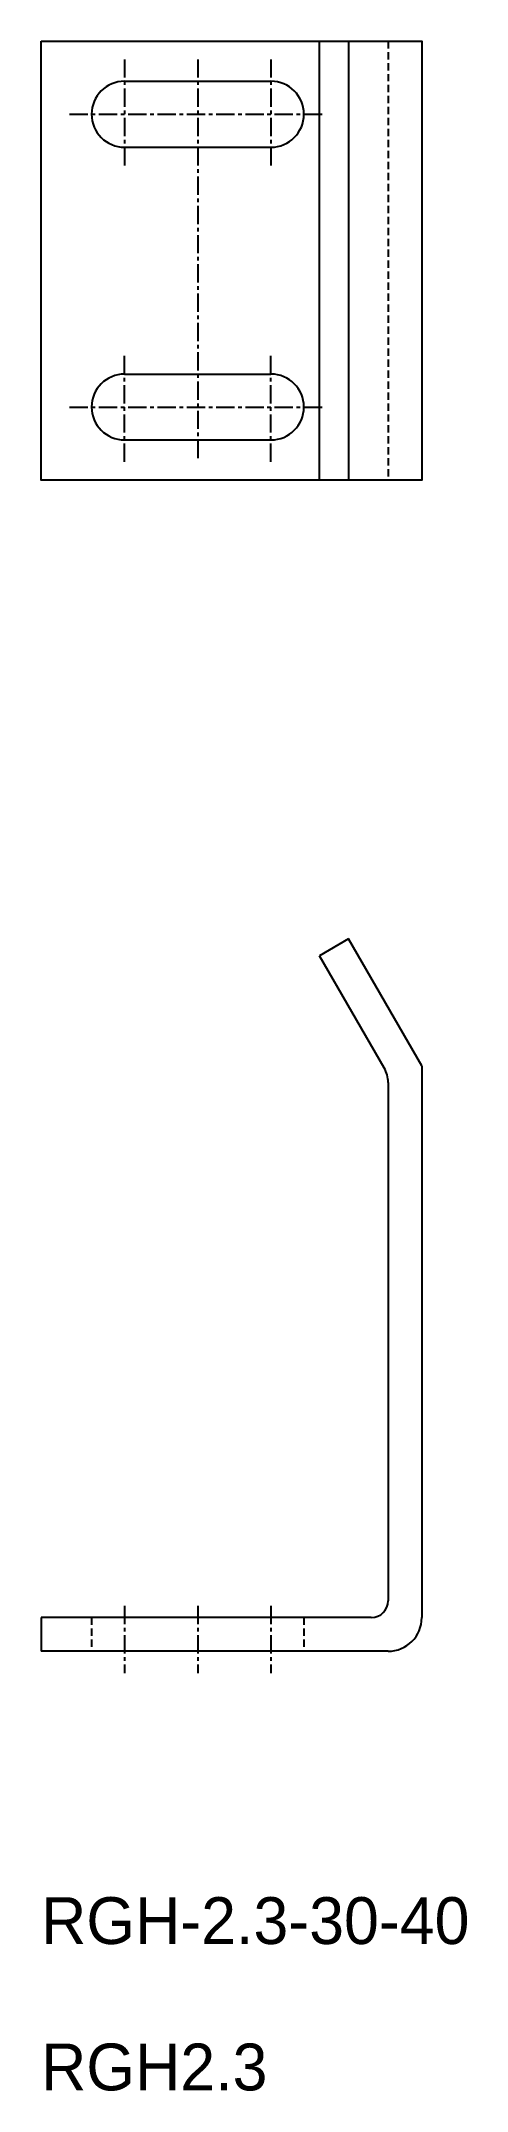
# Model space of a CAD drawing. Extents: x -4391 to -4361, y -557 to -417.
import ezdxf

# ---------------------------------------------------------------- set-up
doc = ezdxf.new("R2010")
doc.units = 0
doc.linetypes.add('CENTER', pattern=[2, 1.25, -0.25, 0.25, -0.25])
doc.linetypes.add('DASHED', pattern=[0.75, 0.5, -0.25])
doc.layers.get('0').update_dxf_attribs({"linetype": 'CONTINUOUS'})
doc.layers.add('CENTER', color=1, linetype='CENTER')

msp = doc.modelspace()

# ---------------------------------------------------------------- linework, layer by layer
at = {"color": 7, "linetype": 'CONTINUOUS'}
for p, q in [((-4371.54, -446.91), (-4371.54, -416.91)), ((-4369.55, -416.91), (-4369.55, -446.91)), ((-4384.85, -419.66), (-4374.85, -419.66)), ((-4384.85, -424.16), (-4374.85, -424.16)), ((-4384.85, -439.66), (-4374.85, -439.66)), ((-4384.85, -444.16), (-4374.85, -444.16)), ((-4369.55, -478.25), (-4371.54, -479.4)), ((-4364.55, -486.91), (-4369.55, -478.25)), ((-4367.12, -487.06), (-4371.54, -479.4)), ((-4364.55, -486.91), (-4364.55, -524.61)), ((-4366.85, -488.06), (-4366.85, -523.46)), ((-4390.55, -524.61), (-4390.55, -526.91)), ((-4368, -524.61), (-4390.55, -524.61)), ((-4366.85, -526.91), (-4390.55, -526.91))]:
    msp.add_line(p, q, dxfattribs=at)
at = {"color": 3, "linetype": 'DASHED'}
for p, q in [((-4366.85, -416.91), (-4366.85, -446.91)), ((-4387.1, -524.61), (-4387.1, -526.91)), ((-4372.6, -524.61), (-4372.6, -526.91))]:
    msp.add_line(p, q, dxfattribs=at)
at = {"color": 7, "linetype": 'CONTINUOUS'}
msp.add_lwpolyline([(-4390.55, -416.91), (-4364.55, -416.91), (-4364.55, -446.91), (-4390.55, -446.91)], close=True, dxfattribs=at)
for centre, radius, start, end in [((-4384.85, -421.91), 2.25, 90, 270), ((-4374.85, -421.91), 2.25, 270, 90), ((-4384.85, -441.91), 2.25, 90, 270), ((-4374.85, -441.91), 2.25, 270, 90), ((-4368.85, -488.06), 2, 360, 30), ((-4368, -523.46), 1.15, 270, 360), ((-4366.85, -524.61), 2.3, 270, 360)]:
    msp.add_arc(centre, radius, start, end, dxfattribs=at)
at = {"layer": 'CENTER', "color": 1, "linetype": 'CENTER'}
for p, q in [((-4384.85, -418.16), (-4384.85, -425.66)), ((-4379.85, -418.16), (-4379.85, -445.66)), ((-4374.85, -418.16), (-4374.85, -425.66)), ((-4388.6, -421.91), (-4371.1, -421.91)), ((-4384.85, -445.66), (-4384.85, -438.16)), ((-4374.85, -445.66), (-4374.85, -438.16)), ((-4388.6, -441.91), (-4371.1, -441.91)), ((-4384.85, -523.81), (-4384.85, -528.41)), ((-4379.85, -523.81), (-4379.85, -528.41)), ((-4374.85, -523.81), (-4374.85, -528.41))]:
    msp.add_line(p, q, dxfattribs=at)

# ---------------------------------------------------------------- texts
at = {"color": 7, "linetype": 'CONTINUOUS'}
for s, p in [('RGH-2.3-30-40', (-4390.55, -546.91)), ('RGH2.3', (-4390.55, -556.91))]:
    msp.add_text(s, height=3.2, dxfattribs=at).set_placement(p)

doc.saveas('drawing.dxf')
